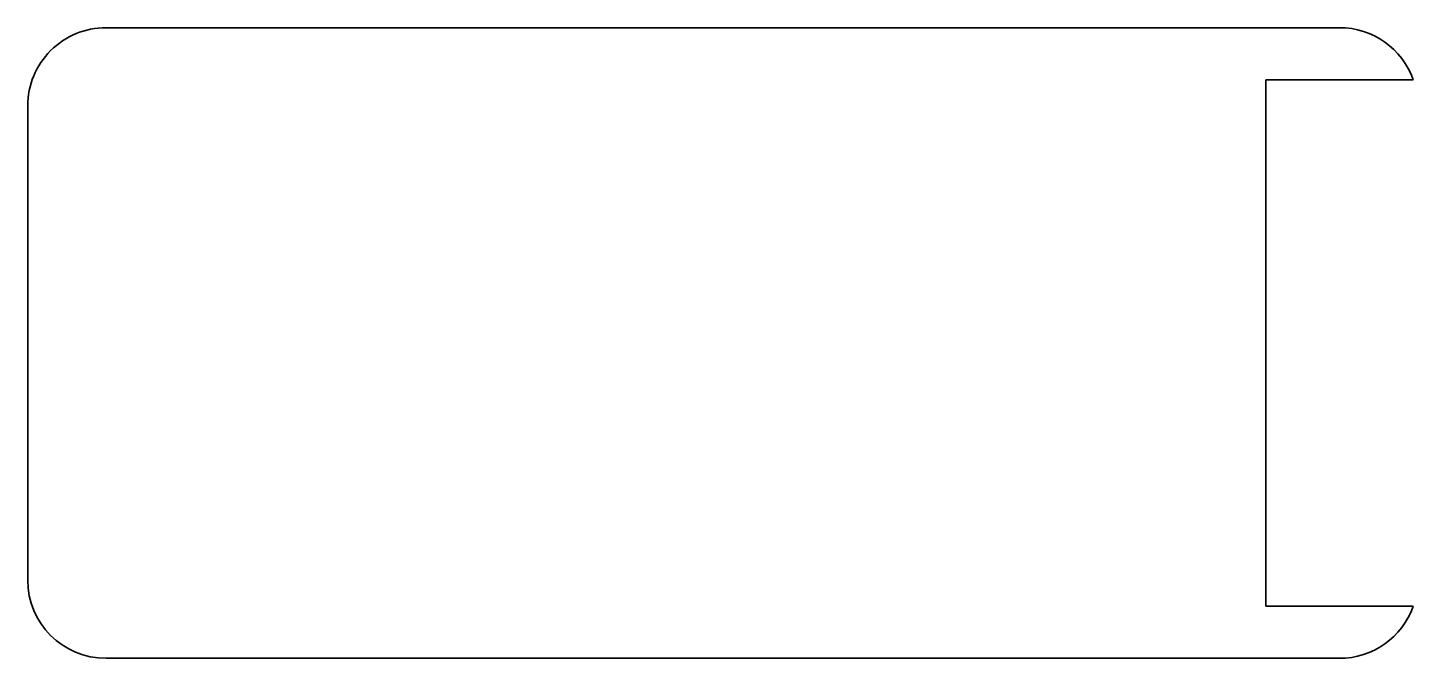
# Model space of a CAD drawing. Extents: x 558 to 631, y 403.9 to 437.1.
import ezdxf

# ---------------------------------------------------------------- set-up
doc = ezdxf.new("R2010")
doc.units = 0

msp = doc.modelspace()

# ---------------------------------------------------------------- linework, layer by layer
at = {"color": 7, "lineweight": 35}
for p, q in [((627.117737, 437.126129), (562.117737, 437.126129)), ((623.243896, 406.626129), (623.243896, 434.373871)), ((623.243896, 434.373871), (631.008423, 434.373871)), ((557.991577, 433), (557.991577, 408)), ((631.008423, 406.626129), (623.243896, 406.626129)), ((562.117737, 403.873871), (627.117737, 403.873871))]:
    msp.add_line(p, q, dxfattribs=at)
for centre, start, end in [((562.117737, 433), 90.000003, 180.000005), ((627.117737, 433), 19.44893, 90.000003), ((562.117737, 408), 180.000005, 269.999997), ((627.117737, 408), 269.999997, 340.55107)]:
    msp.add_arc(centre, 4.126135, start, end, dxfattribs=at)

doc.saveas('drawing.dxf')
